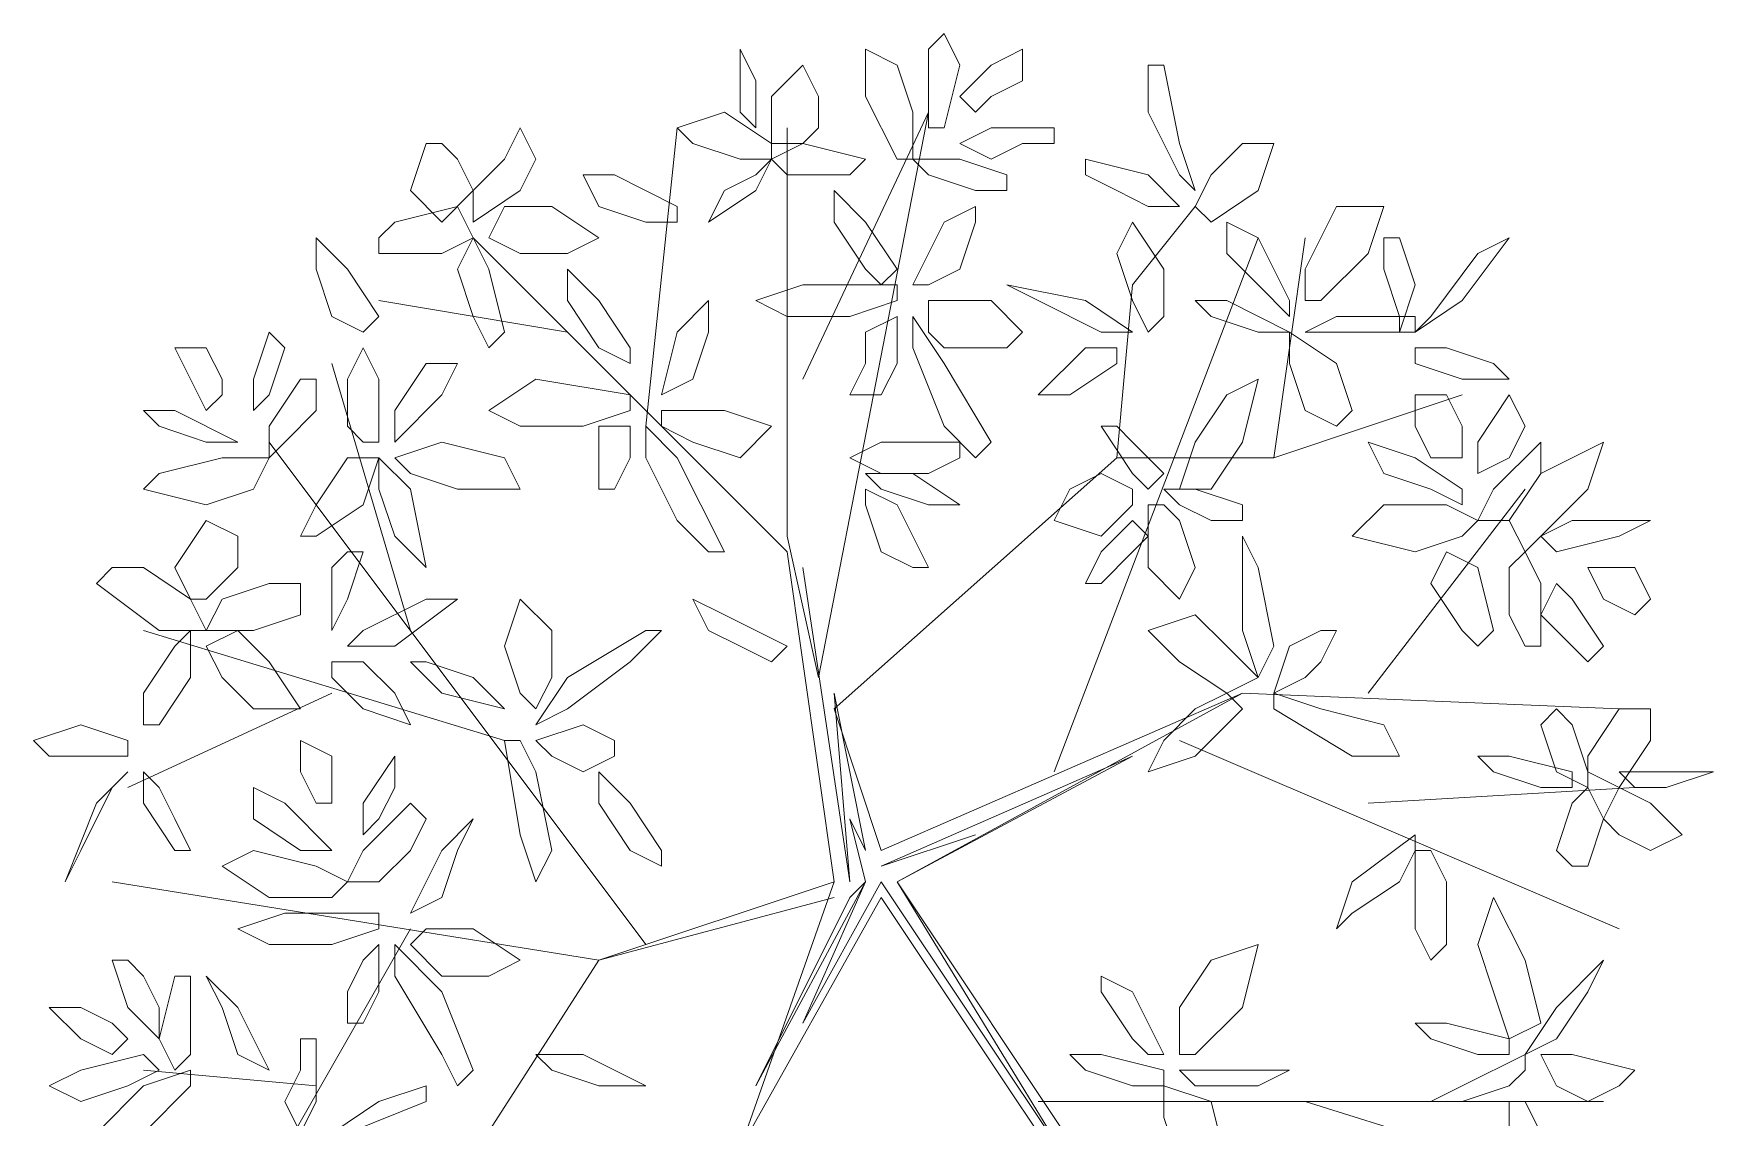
# Model space of a CAD drawing. Header units: millimetres. Extents: x 2576 to 2719, y 1757 to 1977.
# Drawn here: x 2607.113 to 2610.135, y 1838.084 to 1840.032 of the extents above; entities that cross this region are included whole.
import ezdxf

# ---------------------------------------------------------------- set-up
doc = ezdxf.new("R2010")
doc.units = ezdxf.units.MM
doc.layers.add('PDF_0', color=7, linetype='Continuous')

msp = doc.modelspace()

# ---------------------------------------------------------------- linework, layer by layer
at = {"layer": 'PDF_0', "lineweight": 9}
for points in [[(2608.7228, 1839.9194), (2608.7228, 1840.0041), (2608.751, 1840.0324), (2608.7792, 1839.9759), (2608.751, 1839.8629), (2608.7228, 1839.8629)], [(2608.4121, 1839.8629), (2608.4121, 1839.9476), (2608.3839, 1840.0041), (2608.3839, 1839.9759), (2608.3839, 1839.8912)], [(2608.6945, 1839.8064), (2608.6663, 1839.8064), (2608.6098, 1839.9194), (2608.6098, 1840.0041), (2608.6663, 1839.9759), (2608.6945, 1839.8912)], [(2608.8075, 1839.8912), (2608.7792, 1839.9194), (2608.8357, 1839.9759), (2608.8922, 1840.0041), (2608.8922, 1839.9476), (2608.8357, 1839.9194)], [(2608.4968, 1839.8347), (2608.4404, 1839.8347), (2608.4404, 1839.9194), (2608.4968, 1839.9759), (2608.5251, 1839.9194), (2608.5251, 1839.8629)], [(2609.1181, 1839.8912), (2609.1746, 1839.7782), (2609.2028, 1839.75), (2609.1746, 1839.8347), (2609.1463, 1839.9759), (2609.1181, 1839.9759)], [(2608.3839, 1839.8064), (2608.2992, 1839.8347), (2608.2709, 1839.8629), (2608.3556, 1839.8912), (2608.4404, 1839.8347), (2608.4404, 1839.8064)], [(2607.9885, 1839.8629), (2608.0168, 1839.8064), (2607.9885, 1839.75), (2607.9038, 1839.6935), (2607.9038, 1839.75), (2607.9603, 1839.8064)], [(2608.8922, 1839.8347), (2608.8357, 1839.8064), (2608.7792, 1839.8347), (2608.8357, 1839.8629), (2608.9487, 1839.8629), (2608.9487, 1839.8347)], [(2607.8756, 1839.8064), (2607.9038, 1839.75), (2607.8473, 1839.6935), (2607.7908, 1839.75), (2607.8191, 1839.8347), (2607.8473, 1839.8347)], [(2608.5533, 1839.7782), (2608.4686, 1839.7782), (2608.4404, 1839.8064), (2608.4968, 1839.8347), (2608.6098, 1839.8064), (2608.5816, 1839.7782)], [(2609.2028, 1839.7217), (2609.2311, 1839.6935), (2609.3158, 1839.75), (2609.344, 1839.8347), (2609.2875, 1839.8347), (2609.2311, 1839.7782)], [(2608.3556, 1839.75), (2608.3274, 1839.6935), (2608.4121, 1839.75), (2608.4404, 1839.8064), (2608.4121, 1839.7782)], [(2608.8075, 1839.75), (2608.7228, 1839.7782), (2608.6945, 1839.8064), (2608.7792, 1839.8064), (2608.8639, 1839.7782), (2608.8639, 1839.75)], [(2609.0616, 1839.75), (2609.1181, 1839.7217), (2609.1746, 1839.7217), (2609.1181, 1839.7782), (2609.0051, 1839.8064), (2609.0051, 1839.7782)], [(2608.2144, 1839.6935), (2608.1297, 1839.7217), (2608.1015, 1839.7782), (2608.158, 1839.7782), (2608.2709, 1839.7217), (2608.2709, 1839.6935)], [(2608.6098, 1839.6088), (2608.5533, 1839.6935), (2608.5533, 1839.75), (2608.6098, 1839.6935), (2608.6663, 1839.6088), (2608.638, 1839.5805)], [(2607.7626, 1839.6935), (2607.8756, 1839.7217), (2607.9038, 1839.6652), (2607.8473, 1839.637), (2607.7344, 1839.637), (2607.7344, 1839.6652)], [(2607.932, 1839.6652), (2607.9603, 1839.7217), (2608.045, 1839.7217), (2608.1297, 1839.6652), (2608.0732, 1839.637), (2607.9885, 1839.637)], [(2608.7792, 1839.6088), (2608.8075, 1839.6935), (2608.8075, 1839.7217), (2608.751, 1839.6935), (2608.6945, 1839.5805), (2608.7228, 1839.5805)], [(2609.4005, 1839.5523), (2609.4287, 1839.5523), (2609.5135, 1839.637), (2609.5417, 1839.7217), (2609.457, 1839.7217), (2609.4005, 1839.6088)], [(2609.1181, 1839.4958), (2609.1463, 1839.524), (2609.1463, 1839.6088), (2609.0899, 1839.6935), (2609.0616, 1839.637), (2609.0899, 1839.5523)], [(2609.3158, 1839.5805), (2609.2593, 1839.637), (2609.2593, 1839.6935), (2609.3158, 1839.6652), (2609.3723, 1839.5523), (2609.3723, 1839.524)], [(2607.6496, 1839.524), (2607.6214, 1839.6088), (2607.6214, 1839.6652), (2607.6779, 1839.6088), (2607.7344, 1839.524), (2607.7061, 1839.4958)], [(2607.9038, 1839.524), (2607.8756, 1839.6088), (2607.9038, 1839.6652), (2607.932, 1839.6088), (2607.9603, 1839.4958), (2607.932, 1839.4676)], [(2609.5417, 1839.6088), (2609.5699, 1839.524), (2609.5699, 1839.4958), (2609.5982, 1839.5805), (2609.5699, 1839.6652), (2609.5417, 1839.6652)], [(2609.7111, 1839.637), (2609.7676, 1839.6652), (2609.6829, 1839.5523), (2609.5982, 1839.4958), (2609.6264, 1839.524)], [(2608.1297, 1839.4676), (2608.0732, 1839.5523), (2608.0732, 1839.6088), (2608.1297, 1839.5523), (2608.1862, 1839.4676), (2608.1862, 1839.4393)], [(2608.5816, 1839.524), (2608.4686, 1839.524), (2608.4121, 1839.5523), (2608.4968, 1839.5805), (2608.6663, 1839.5805), (2608.6663, 1839.5523)], [(2608.9204, 1839.5523), (2608.8639, 1839.5805), (2609.0051, 1839.5523), (2609.0899, 1839.4958), (2609.0334, 1839.4958)], [(2608.2992, 1839.4111), (2608.2427, 1839.3828), (2608.2709, 1839.4958), (2608.3274, 1839.5523), (2608.3274, 1839.4958)], [(2608.7228, 1839.4958), (2608.7228, 1839.5523), (2608.8357, 1839.5523), (2608.8922, 1839.4958), (2608.8639, 1839.4676), (2608.751, 1839.4676)], [(2609.3158, 1839.4958), (2609.3723, 1839.4958), (2609.2593, 1839.5523), (2609.2028, 1839.5523), (2609.2311, 1839.524)], [(2608.5816, 1839.3828), (2608.638, 1839.3828), (2608.6663, 1839.4393), (2608.6663, 1839.524), (2608.6098, 1839.4958), (2608.6098, 1839.4393)], [(2608.751, 1839.3264), (2608.6945, 1839.4676), (2608.6945, 1839.524), (2608.751, 1839.4393), (2608.8357, 1839.2981), (2608.8075, 1839.2699)], [(2609.5417, 1839.4958), (2609.4287, 1839.4958), (2609.4005, 1839.4958), (2609.457, 1839.524), (2609.5982, 1839.524), (2609.5982, 1839.4958)], [(2607.5649, 1839.4676), (2607.5367, 1839.4958), (2607.5084, 1839.4111), (2607.5084, 1839.3546), (2607.5367, 1839.3828)], [(2609.4005, 1839.3546), (2609.3723, 1839.4393), (2609.3723, 1839.4958), (2609.457, 1839.4393), (2609.4852, 1839.3546), (2609.457, 1839.3264)], [(2607.452, 1839.3828), (2607.4237, 1839.3546), (2607.3955, 1839.4111), (2607.3672, 1839.4676), (2607.4237, 1839.4676), (2607.452, 1839.4111)], [(2607.6779, 1839.3264), (2607.6779, 1839.4111), (2607.7061, 1839.4676), (2607.7344, 1839.4111), (2607.7344, 1839.2981), (2607.7061, 1839.2981)], [(2608.9769, 1839.3828), (2609.0616, 1839.4393), (2609.0616, 1839.4676), (2609.0051, 1839.4676), (2608.9204, 1839.3828), (2608.9487, 1839.3828)], [(2609.5982, 1839.4676), (2609.5982, 1839.4393), (2609.6829, 1839.4111), (2609.7676, 1839.4111), (2609.7394, 1839.4393), (2609.6547, 1839.4676)], [(2607.7626, 1839.3546), (2607.7626, 1839.2981), (2607.8473, 1839.3828), (2607.8756, 1839.4393), (2607.8191, 1839.4393)], [(2607.6214, 1839.3546), (2607.5649, 1839.2981), (2607.5367, 1839.2699), (2607.5367, 1839.3264), (2607.5932, 1839.4111), (2607.6214, 1839.4111)], [(2608.1015, 1839.3264), (2607.9885, 1839.3264), (2607.932, 1839.3546), (2608.0168, 1839.4111), (2608.1862, 1839.3828), (2608.1862, 1839.3546)], [(2609.1746, 1839.2134), (2609.2311, 1839.2134), (2609.2875, 1839.2981), (2609.3158, 1839.4111), (2609.2593, 1839.3828), (2609.2028, 1839.2981)], [(2609.6829, 1839.2699), (2609.6264, 1839.2699), (2609.5982, 1839.3264), (2609.5982, 1839.3828), (2609.6547, 1839.3828), (2609.6829, 1839.3264)], [(2609.7959, 1839.3264), (2609.7676, 1839.3828), (2609.7111, 1839.2981), (2609.7111, 1839.2416), (2609.7676, 1839.2699)], [(2607.4237, 1839.2981), (2607.4802, 1839.2981), (2607.3672, 1839.3546), (2607.3108, 1839.3546), (2607.339, 1839.3264)], [(2608.2427, 1839.3264), (2608.2427, 1839.3546), (2608.3556, 1839.3546), (2608.4404, 1839.3264), (2608.3839, 1839.2699), (2608.2992, 1839.2981)], [(2608.1297, 1839.2134), (2608.158, 1839.2134), (2608.1862, 1839.2699), (2608.1862, 1839.3264), (2608.1297, 1839.3264), (2608.1297, 1839.2416)], [(2608.2709, 1839.1569), (2608.2144, 1839.2699), (2608.2144, 1839.3264), (2608.2709, 1839.2699), (2608.3556, 1839.1004), (2608.3274, 1839.1004)], [(2609.0899, 1839.2981), (2609.1463, 1839.2416), (2609.1181, 1839.2134), (2609.0899, 1839.2416), (2609.0334, 1839.3264), (2609.0616, 1839.3264)], [(2607.7626, 1839.2699), (2607.7908, 1839.2416), (2607.8756, 1839.2134), (2607.9885, 1839.2134), (2607.9603, 1839.2699), (2607.8473, 1839.2981)], [(2608.7228, 1839.2416), (2608.638, 1839.2416), (2608.5816, 1839.2699), (2608.638, 1839.2981), (2608.7792, 1839.2981), (2608.7792, 1839.2699)], [(2609.6264, 1839.2134), (2609.5417, 1839.2416), (2609.5135, 1839.2981), (2609.5982, 1839.2699), (2609.6829, 1839.2134), (2609.6829, 1839.1852)], [(2609.8241, 1839.2416), (2609.7676, 1839.1569), (2609.7111, 1839.1569), (2609.7394, 1839.2134), (2609.8241, 1839.2981), (2609.8241, 1839.2699)], [(2609.7959, 1839.1004), (2609.7676, 1839.1569), (2609.8241, 1839.2416), (2609.9371, 1839.2981), (2609.9088, 1839.2134), (2609.8523, 1839.1569)], [(2607.5367, 1839.2699), (2607.5084, 1839.2134), (2607.4237, 1839.1852), (2607.3108, 1839.2134), (2607.339, 1839.2416), (2607.452, 1839.2699)], [(2607.6214, 1839.1852), (2607.6779, 1839.2699), (2607.7344, 1839.2699), (2607.7061, 1839.1852), (2607.6214, 1839.1287), (2607.5932, 1839.1287)], [(2607.7626, 1839.1287), (2607.8191, 1839.0722), (2607.7908, 1839.2134), (2607.7344, 1839.2699), (2607.7344, 1839.2134)], [(2608.7228, 1839.1852), (2608.7792, 1839.1852), (2608.6945, 1839.2416), (2608.6098, 1839.2416), (2608.638, 1839.2134)], [(2609.0899, 1839.2134), (2609.0899, 1839.1852), (2609.0334, 1839.1287), (2608.9487, 1839.1569), (2608.9769, 1839.2134), (2609.0334, 1839.2416)], [(2608.638, 1839.1004), (2608.6098, 1839.1852), (2608.6098, 1839.2134), (2608.6663, 1839.1852), (2608.7228, 1839.0722), (2608.6945, 1839.0722)], [(2609.1746, 1839.1569), (2609.2028, 1839.0722), (2609.1746, 1839.0157), (2609.1181, 1839.0722), (2609.1181, 1839.1852), (2609.1463, 1839.1852)], [(2609.2311, 1839.1569), (2609.1746, 1839.1852), (2609.1463, 1839.2134), (2609.2028, 1839.2134), (2609.2875, 1839.1852), (2609.2875, 1839.1569)], [(2609.7111, 1839.1569), (2609.6829, 1839.1287), (2609.5982, 1839.1004), (2609.4852, 1839.1287), (2609.5417, 1839.1852), (2609.6547, 1839.1852)], [(2607.4802, 1839.0722), (2607.4237, 1839.0157), (2607.3955, 1839.0157), (2607.3672, 1839.0722), (2607.4237, 1839.1569), (2607.4802, 1839.1287)], [(2609.1181, 1839.1287), (2609.0899, 1839.1569), (2609.0334, 1839.1004), (2609.0051, 1839.044), (2609.0334, 1839.044), (2609.0899, 1839.1004)], [(2609.8806, 1839.1569), (2609.9653, 1839.1569), (2610.0218, 1839.1569), (2609.9653, 1839.1287), (2609.8523, 1839.1004), (2609.8241, 1839.1287)], [(2609.3158, 1839.0722), (2609.2875, 1839.1287), (2609.2875, 1838.9592), (2609.3158, 1838.8745), (2609.344, 1838.931)], [(2607.6496, 1839.0722), (2607.6496, 1838.9875), (2607.6496, 1838.9592), (2607.6779, 1839.0157), (2607.7061, 1839.1004), (2607.6779, 1839.1004)], [(2609.6829, 1838.9592), (2609.6264, 1839.044), (2609.6547, 1839.1004), (2609.7111, 1839.0722), (2609.7394, 1838.9592), (2609.7111, 1838.931)], [(2609.7676, 1838.9875), (2609.7676, 1839.0722), (2609.7959, 1839.1004), (2609.8241, 1839.044), (2609.8241, 1838.931), (2609.7959, 1838.931)], [(2607.3108, 1839.0722), (2607.3955, 1839.0157), (2607.4237, 1838.9592), (2607.339, 1838.9592), (2607.2261, 1839.044), (2607.2543, 1839.0722)], [(2609.9088, 1839.0722), (2609.9935, 1839.0722), (2610.0218, 1839.0157), (2609.9935, 1838.9875), (2609.9371, 1839.0157)], [(2607.5932, 1839.044), (2607.5932, 1838.9875), (2607.5084, 1838.9592), (2607.4237, 1838.9592), (2607.452, 1839.0157), (2607.5367, 1839.044)], [(2609.8806, 1838.931), (2609.8241, 1838.9875), (2609.8523, 1839.044), (2609.8806, 1839.0157), (2609.9371, 1838.931), (2609.9088, 1838.9028)], [(2607.8191, 1839.0157), (2607.8756, 1839.0157), (2607.7626, 1838.931), (2607.6779, 1838.931), (2607.7061, 1838.9592)], [(2608.0168, 1838.8181), (2607.9885, 1838.8463), (2607.9603, 1838.931), (2607.9885, 1839.0157), (2608.045, 1838.9592), (2608.045, 1838.8745)], [(2608.3839, 1838.931), (2608.3274, 1838.9592), (2608.2992, 1839.0157), (2608.3556, 1838.9875), (2608.4686, 1838.931), (2608.4404, 1838.9028)], [(2609.3158, 1838.8745), (2609.2593, 1838.8463), (2609.1746, 1838.9028), (2609.1181, 1838.9592), (2609.2028, 1838.9875), (2609.2593, 1838.931)], [(2607.3108, 1838.8463), (2607.3672, 1838.931), (2607.3955, 1838.9592), (2607.3955, 1838.8745), (2607.339, 1838.7898), (2607.3108, 1838.7898)], [(2607.4237, 1838.931), (2607.4802, 1838.9592), (2607.5367, 1838.9028), (2607.5932, 1838.8181), (2607.5084, 1838.8181), (2607.452, 1838.8745)], [(2608.1862, 1838.9028), (2608.0732, 1838.8181), (2608.0168, 1838.7898), (2608.0732, 1838.8745), (2608.2144, 1838.9592), (2608.2427, 1838.9592)], [(2609.457, 1838.9592), (2609.4287, 1838.9592), (2609.3723, 1838.931), (2609.344, 1838.8463), (2609.4005, 1838.8745), (2609.4287, 1838.9028)], [(2607.6496, 1838.9028), (2607.6496, 1838.8745), (2607.7061, 1838.8181), (2607.7908, 1838.7898), (2607.7626, 1838.8463), (2607.7061, 1838.9028)], [(2607.9038, 1838.8745), (2607.9603, 1838.8181), (2607.8473, 1838.8463), (2607.7908, 1838.9028), (2607.8191, 1838.9028)], [(2609.2028, 1838.8181), (2609.1463, 1838.7616), (2609.1181, 1838.7051), (2609.2028, 1838.7333), (2609.2875, 1838.8181), (2609.2593, 1838.8463)], [(2609.4287, 1838.8181), (2609.5417, 1838.7898), (2609.5699, 1838.7333), (2609.4852, 1838.7333), (2609.344, 1838.8181), (2609.344, 1838.8463)], [(2609.8806, 1838.7898), (2609.9088, 1838.7051), (2609.9088, 1838.6769), (2609.8523, 1838.7051), (2609.8241, 1838.7898), (2609.8523, 1838.8181)], [(2609.9088, 1838.7333), (2609.9653, 1838.8181), (2610.0218, 1838.8181), (2610.0218, 1838.7616), (2609.9653, 1838.6769), (2609.9088, 1838.7051)], [(2607.2825, 1838.7333), (2607.2825, 1838.7616), (2607.1978, 1838.7898), (2607.1131, 1838.7616), (2607.1413, 1838.7333), (2607.2261, 1838.7333)], [(2607.6496, 1838.6486), (2607.6214, 1838.6486), (2607.5932, 1838.7051), (2607.5932, 1838.7616), (2607.6496, 1838.7333), (2607.6496, 1838.6769)], [(2608.0168, 1838.7051), (2608.045, 1838.5639), (2608.0168, 1838.5074), (2607.9885, 1838.5921), (2607.9603, 1838.7616), (2607.9885, 1838.7616)], [(2608.158, 1838.7333), (2608.158, 1838.7616), (2608.1015, 1838.7898), (2608.0168, 1838.7616), (2608.045, 1838.7333), (2608.1015, 1838.7051)], [(2607.7626, 1838.6769), (2607.7626, 1838.7333), (2607.7061, 1838.6486), (2607.7061, 1838.5921), (2607.7344, 1838.6204)], [(2609.8241, 1838.6769), (2609.7394, 1838.7051), (2609.7111, 1838.7333), (2609.7676, 1838.7333), (2609.8806, 1838.7051), (2609.8806, 1838.6769)], [(2607.1978, 1838.5639), (2607.1696, 1838.5074), (2607.2261, 1838.6486), (2607.2825, 1838.7051), (2607.2543, 1838.6769)], [(2607.3672, 1838.6204), (2607.339, 1838.6769), (2607.3108, 1838.7051), (2607.3108, 1838.6486), (2607.3672, 1838.5639), (2607.3955, 1838.5639)], [(2608.1862, 1838.5639), (2608.1297, 1838.6486), (2608.1297, 1838.7051), (2608.1862, 1838.6486), (2608.2427, 1838.5639), (2608.2427, 1838.5357)], [(2609.9653, 1838.7051), (2609.9935, 1838.6769), (2610.05, 1838.6769), (2610.1347, 1838.7051), (2610.1065, 1838.7051), (2610.0218, 1838.7051)], [(2607.5932, 1838.5639), (2607.6496, 1838.5639), (2607.5649, 1838.6486), (2607.5084, 1838.6769), (2607.5084, 1838.6204)], [(2609.8523, 1838.5639), (2609.8806, 1838.6486), (2609.9088, 1838.6769), (2609.9371, 1838.6204), (2609.9088, 1838.5357), (2609.8806, 1838.5357)], [(2609.9371, 1838.6204), (2609.9653, 1838.6769), (2610.0218, 1838.6486), (2610.0783, 1838.5921), (2610.0218, 1838.5639), (2609.9653, 1838.5921)], [(2607.7908, 1838.5639), (2607.7344, 1838.5074), (2607.6779, 1838.5074), (2607.7061, 1838.5639), (2607.7908, 1838.6486), (2607.8191, 1838.6204)], [(2607.8473, 1838.4792), (2607.7908, 1838.4509), (2607.8473, 1838.5639), (2607.9038, 1838.6204), (2607.8756, 1838.5639)], [(2609.5699, 1838.5074), (2609.4852, 1838.4509), (2609.457, 1838.4227), (2609.4852, 1838.5074), (2609.5982, 1838.5921), (2609.5982, 1838.5639)], [(2607.6779, 1838.5074), (2607.6496, 1838.4792), (2607.5367, 1838.4792), (2607.452, 1838.5357), (2607.5084, 1838.5639), (2607.6214, 1838.5357)], [(2609.6547, 1838.5074), (2609.6547, 1838.3945), (2609.6264, 1838.3662), (2609.5982, 1838.4227), (2609.5982, 1838.5639), (2609.6264, 1838.5639)], [(2609.7676, 1838.225), (2609.8241, 1838.2533), (2609.7959, 1838.3662), (2609.7394, 1838.4792), (2609.7111, 1838.3945), (2609.7394, 1838.3097)], [(2607.6496, 1838.3945), (2607.5367, 1838.3945), (2607.4802, 1838.4227), (2607.5649, 1838.4509), (2607.7344, 1838.4509), (2607.7344, 1838.4227)], [(2607.7908, 1838.3945), (2607.8191, 1838.4227), (2607.9038, 1838.4227), (2607.9885, 1838.3662), (2607.932, 1838.338), (2607.8473, 1838.338)], [(2607.6779, 1838.2533), (2607.7061, 1838.2533), (2607.7344, 1838.3097), (2607.7344, 1838.3945), (2607.7061, 1838.3662), (2607.6779, 1838.3097)], [(2607.8473, 1838.1968), (2607.7626, 1838.338), (2607.7626, 1838.3945), (2607.8473, 1838.3097), (2607.9038, 1838.1685), (2607.8756, 1838.1403)], [(2609.1746, 1838.1968), (2609.2028, 1838.1968), (2609.2875, 1838.2815), (2609.3158, 1838.3945), (2609.2311, 1838.3662), (2609.1746, 1838.2815)], [(2607.3108, 1838.338), (2607.339, 1838.2815), (2607.339, 1838.225), (2607.2825, 1838.2815), (2607.2543, 1838.3662), (2607.2825, 1838.3662)], [(2607.3955, 1838.2815), (2607.3955, 1838.1968), (2607.3672, 1838.1685), (2607.339, 1838.225), (2607.3672, 1838.338), (2607.3955, 1838.338)], [(2607.4802, 1838.1968), (2607.5367, 1838.1685), (2607.4802, 1838.2815), (2607.4237, 1838.338), (2607.452, 1838.2815)], [(2609.0899, 1838.225), (2609.0334, 1838.3097), (2609.0334, 1838.338), (2609.0899, 1838.3097), (2609.1463, 1838.1968), (2609.1181, 1838.1968)], [(2609.9088, 1838.3097), (2609.9371, 1838.3662), (2609.8523, 1838.2815), (2609.7959, 1838.1968), (2609.8523, 1838.225)], [(2607.2825, 1838.225), (2607.2543, 1838.1968), (2607.1978, 1838.225), (2607.1413, 1838.2815), (2607.1978, 1838.2815), (2607.2543, 1838.2533)], [(2609.7111, 1838.1968), (2609.6264, 1838.225), (2609.5982, 1838.2533), (2609.6547, 1838.2533), (2609.7676, 1838.225), (2609.7676, 1838.1968)], [(2607.5932, 1838.1685), (2607.5649, 1838.1121), (2607.5932, 1838.0556), (2607.6214, 1838.1121), (2607.6214, 1838.225), (2607.5932, 1838.225)], [(2607.2825, 1838.1403), (2607.1978, 1838.1121), (2607.1413, 1838.1403), (2607.1978, 1838.1685), (2607.3108, 1838.1968), (2607.339, 1838.1685)], [(2608.1297, 1838.1403), (2608.045, 1838.1685), (2608.0168, 1838.1968), (2608.1015, 1838.1968), (2608.2144, 1838.1403), (2608.1862, 1838.1403)], [(2609.0899, 1838.1403), (2609.0051, 1838.1685), (2608.9769, 1838.1968), (2609.0334, 1838.1968), (2609.1463, 1838.1685), (2609.1463, 1838.1403)], [(2609.7676, 1838.1403), (2609.6829, 1838.1121), (2609.6264, 1838.1121), (2609.6829, 1838.1403), (2609.7959, 1838.1968), (2609.7959, 1838.1685)], [(2609.9088, 1838.1121), (2609.8523, 1838.1403), (2609.8241, 1838.1968), (2609.8806, 1838.1968), (2609.9935, 1838.1685), (2609.9653, 1838.1403)], [(2607.3955, 1838.1685), (2607.3955, 1838.1403), (2607.3108, 1838.0556), (2607.2261, 1837.9991), (2607.2261, 1838.0556), (2607.3108, 1838.1403)], [(2609.3158, 1838.1403), (2609.3723, 1838.1685), (2609.2311, 1838.1685), (2609.1746, 1838.1685), (2609.2028, 1838.1403)], [(2607.7344, 1838.1121), (2607.6496, 1838.0556), (2607.5932, 1838.0273), (2607.6779, 1838.0556), (2607.8191, 1838.1121), (2607.8191, 1838.1403)], [(2609.1746, 1837.9991), (2609.1463, 1838.0838), (2609.1463, 1838.1403), (2609.2311, 1838.1121), (2609.2593, 1837.9991), (2609.2311, 1837.9709)], [(2609.8241, 1838.0556), (2609.8241, 1837.9991), (2609.7959, 1837.9426), (2609.7676, 1837.9991), (2609.7676, 1838.1121), (2609.7959, 1838.1121)]]:
    msp.add_lwpolyline(points, close=True, dxfattribs=at)
for points in [[(2608.4968, 1839.4111), (2608.7228, 1839.8912), (2608.5251, 1838.8745), (2608.4686, 1839.1287), (2608.4686, 1839.8629)], [(2608.2144, 1839.3264), (2608.2709, 1839.8629)], [(2609.4005, 1839.6652), (2609.344, 1839.2699), (2609.0616, 1839.2699), (2609.0899, 1839.5805), (2609.2028, 1839.7217)], [(2609.6547, 1837.6037), (2609.3723, 1837.6602), (2609.2028, 1837.9426), (2608.9769, 1837.9709), (2608.638, 1838.4792), (2608.3839, 1838.0273), (2608.5533, 1838.5074), (2608.4686, 1839.1004), (2607.9038, 1839.6652)], [(2608.9487, 1838.7051), (2609.3158, 1839.6652)], [(2608.0732, 1839.4958), (2607.7344, 1839.5523)], [(2607.7908, 1838.9592), (2607.6496, 1839.4393)], [(2609.344, 1839.2699), (2609.6829, 1839.3828)], [(2608.2144, 1838.3945), (2607.5367, 1839.2981)], [(2609.0616, 1839.2699), (2608.5533, 1838.8181), (2608.638, 1838.5639), (2609.2875, 1838.8463), (2608.6663, 1838.5074), (2609.0899, 1838.7333), (2608.638, 1838.5357)], [(2609.5135, 1838.8463), (2609.7959, 1839.2134)], [(2608.4968, 1839.0722), (2608.5816, 1838.5074), (2608.5533, 1838.8463), (2608.6098, 1838.5639), (2608.5816, 1838.6204), (2608.6098, 1838.5074), (2608.5816, 1838.4792), (2608.4121, 1838.1403), (2608.6098, 1838.5074), (2608.4968, 1838.2533), (2608.638, 1838.5074), (2608.9769, 1837.9991), (2608.6663, 1838.5074), (2609.0051, 1837.9991), (2609.2028, 1837.9426)], [(2607.9603, 1838.7616), (2607.3108, 1838.9592)], [(2607.6496, 1838.8463), (2607.2825, 1838.6769)], [(2609.2875, 1838.8463), (2609.9653, 1838.8181)], [(2609.1746, 1838.7616), (2609.9653, 1838.4227)], [(2609.5135, 1838.6486), (2609.9935, 1838.6769)], [(2608.638, 1838.5357), (2608.8075, 1838.5921), (2608.638, 1838.5357)], [(2607.2543, 1838.5074), (2608.1297, 1838.3662), (2607.6214, 1837.5755)], [(2608.5533, 1838.4792), (2608.1297, 1838.3662), (2608.5533, 1838.5074)], [(2607.7908, 1838.4227), (2607.452, 1837.8297)], [(2607.6214, 1838.1403), (2607.3108, 1838.1685)], [(2608.9204, 1838.1121), (2609.9371, 1838.1121)], [(2609.4005, 1838.1121), (2609.8523, 1837.9709)]]:
    msp.add_lwpolyline(points, dxfattribs=at)

doc.saveas('drawing.dxf')
